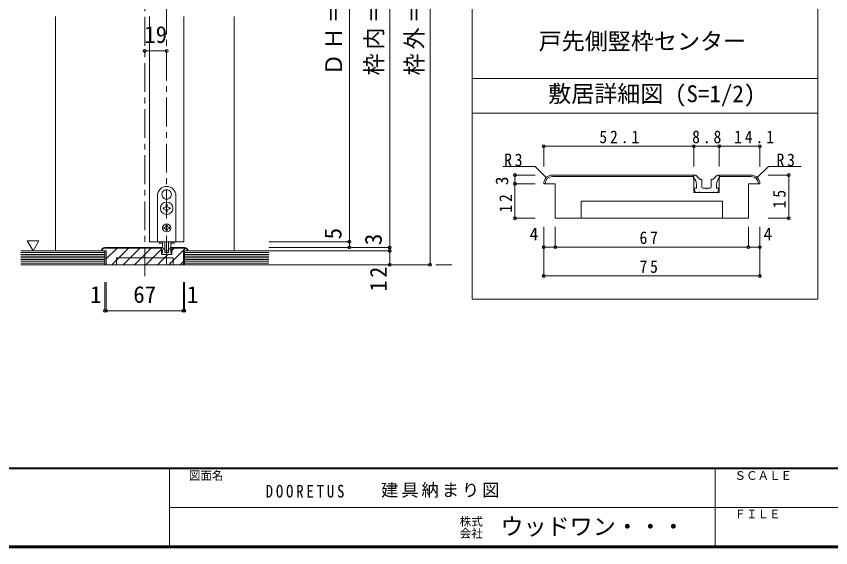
# Model space of a CAD drawing. Units: millimetres at full size, sheet at 1:5, with parts at other scales. Extents: x -957 to 993, y -689 to 708.
# Drawn here: x -115 to 591, y -689 to -228 of the extents above; entities that cross this region are included whole.
import ezdxf
from ezdxf.enums import TextEntityAlignment as Align

# ---------------------------------------------------------------- set-up
doc = ezdxf.new("R2010")
doc.units = ezdxf.units.MM
doc.header["$LTSCALE"] = 5
doc.header["$PDMODE"] = 32
doc.header["$PDSIZE"] = 2.5
doc.linetypes.add('CHAIN1', pattern=[8, 5, -1, 1, -1])
for name, color, linetype, lineweight in [('0-B_寸法', 7, 'Continuous', 9), ('F-0_補助線', 7, 'Continuous', 9), ('F-1_枠', 6, 'Continuous', 9)]:
    doc.layers.add(name, color=color, linetype=linetype, lineweight=lineweight)
doc.layers.add('F-A_文字', color=7, linetype='Continuous')
doc.styles.add('HG丸ｺﾞｼｯｸM-PRO', font='')
doc.styles.add('ＭＳ ゴシック', font='')
doc.styles.get('HG丸ｺﾞｼｯｸM-PRO').set_extended_font_data('HG丸ｺﾞｼｯｸM-PRO')
doc.styles.get('ＭＳ ゴシック').set_extended_font_data('MS Gothic')

msp = doc.modelspace()

# ---------------------------------------------------------------- linework, layer by layer
at = {"layer": '0-B_寸法', "linetype": 'CHAIN1'}
for p, q in [((-3.812, -453.593), (-3.812, 64.407)), ((15.188, -443.593), (15.188, -7.593)), ((-111.312, -443.593), (262.688, -443.593))]:
    msp.add_line(p, q, dxfattribs=at)
at = {"layer": '0-B_寸法'}
for p, q in [((280.188, 68.058), (280.188, -473.435)), ((243.688, 6.407), (243.688, -431.593)), ((208.688, -443.593), (208.688, -23.593)), ((173.688, -37.593), (173.688, -423.594)), ((-81.312, -228.094), (-81.312, -431.594)), ((0.188, -228.094), (0.188, -423.594)), ((30.188, -228.094), (30.188, -423.594)), ((73.688, -431.594), (73.688, -228.094)), ((580.188, -281.942), (280.188, -281.942)), ((580.188, -311.942), (280.188, -311.942)), ((342.304, -340.783), (342.304, -358.283)), ((342.304, -340.783), (472.554, -340.783)), ((472.554, -340.783), (494.554, -340.783)), ((472.554, -340.783), (472.554, -358.283)), ((494.554, -340.783), (529.804, -340.783)), ((494.554, -340.783), (494.554, -358.283)), ((529.804, -340.783), (529.804, -358.283)), ((334.804, -358.283), (306.767, -358.283)), ((344.501, -367.98), (334.804, -358.283)), ((317.304, -365.783), (317.304, -403.283)), ((317.304, -365.783), (334.804, -365.783)), ((349.804, -365.783), (472.554, -365.783)), ((349.804, -367.033), (472.554, -367.033)), ((472.554, -365.783), (472.554, -380.783)), ((477.709, -369.314), (474.545, -366.149)), ((489.399, -369.314), (492.563, -366.149)), ((494.804, -365.783), (493.447, -365.783)), ((494.554, -365.783), (522.304, -365.783)), ((494.554, -365.783), (494.554, -380.783)), ((494.554, -367.033), (522.304, -367.033)), ((494.804, -368.283), (494.804, -365.783)), ((554.804, -365.783), (537.091, -365.783)), ((554.804, -365.783), (554.804, -403.283)), ((317.304, -373.283), (334.804, -373.283)), ((474.804, -377.033), (474.804, -373.873)), ((478.24, -369.533), (479.054, -369.533)), ((479.554, -376.283), (479.554, -370.033)), ((487.554, -376.283), (487.554, -370.033)), ((488.868, -369.533), (488.054, -369.533)), ((492.304, -377.033), (492.304, -373.873)), ((15.089, -378.445), (15.188, -378.544)), ((15.287, -378.445), (15.188, -378.544)), ((472.554, -380.783), (494.554, -380.783)), ((474.804, -377.033), (473.304, -377.033)), ((489.304, -380.783), (477.804, -380.783)), ((480.304, -377.033), (482.804, -377.033)), ((482.804, -377.033), (483.554, -377.783)), ((483.554, -377.783), (484.304, -377.033)), ((484.304, -377.033), (486.804, -377.033)), ((489.804, -380.283), (489.304, -380.783)), ((490.304, -380.783), (489.804, -380.283)), ((490.304, -380.783), (493.054, -380.783)), ((492.304, -377.033), (493.804, -377.033)), ((493.054, -380.783), (494.269, -377.717)), ((7.188, -423.594), (7.188, -383.594)), ((11.546, -384.582), (11.681, -384.619)), ((11.645, -384.754), (11.681, -384.619)), ((18.831, -384.582), (18.696, -384.619)), ((18.732, -384.754), (18.696, -384.619)), ((23.188, -383.594), (23.188, -423.594)), ((374.804, -388.283), (497.304, -388.283)), ((374.804, -403.283), (374.804, -388.283)), ((497.304, -403.283), (497.304, -388.283)), ((12.988, -394.094), (12.038, -394.094)), ((12.038, -394.094), (12.038, -395.094)), ((12.038, -395.094), (12.988, -395.094)), ((14.688, -391.444), (14.688, -392.394)), ((15.688, -391.444), (14.688, -391.444)), ((15.688, -392.394), (15.688, -391.444)), ((18.338, -394.094), (17.388, -394.094)), ((17.388, -395.094), (18.338, -395.094)), ((18.338, -395.094), (18.338, -394.094)), ((15.688, -397.744), (15.688, -396.794)), ((14.688, -409.194), (15.688, -409.194)), ((14.688, -409.194), (14.688, -409.794)), ((15.688, -409.194), (15.688, -409.794)), ((317.304, -403.283), (334.804, -403.283)), ((519.804, -403.283), (352.304, -403.283)), ((554.804, -403.283), (537.091, -403.283)), ((13.388, -411.094), (12.788, -411.094)), ((12.788, -411.094), (12.788, -412.094)), ((12.788, -412.094), (13.388, -412.094)), ((14.688, -413.394), (14.688, -413.994)), ((15.688, -413.994), (14.688, -413.994)), ((15.688, -413.394), (15.688, -413.994)), ((16.988, -411.094), (17.588, -411.094)), ((342.304, -428.283), (342.304, -410.783)), ((352.304, -428.283), (352.304, -410.783)), ((519.804, -428.283), (519.804, -410.783)), ((529.804, -428.283), (529.804, -410.783)), ((-105.747, -422.78), (-100.747, -431.44)), ((-105.747, -422.78), (-95.747, -422.78)), ((-95.747, -422.78), (-100.747, -431.44)), ((0.188, -423.594), (30.188, -423.594)), ((23.188, -423.594), (7.188, -423.594)), ((8.588, -423.594), (8.588, -424.794)), ((11.688, -428.015), (11.688, -423.594)), ((13.688, -423.594), (13.688, -431.215)), ((16.688, -423.594), (16.688, -431.215)), ((18.688, -428.015), (18.688, -423.594)), ((21.788, -423.594), (21.788, -424.794)), ((173.688, -423.594), (103.688, -423.594)), ((173.688, -423.594), (173.688, -428.594)), ((-38.312, -428.593), (10.788, -428.593)), ((-38.312, -429.093), (10.788, -429.093)), ((-37.312, -438.557), (-27.849, -429.093)), ((-32.449, -443.593), (-17.949, -429.093)), ((-22.55, -443.593), (-8.05, -429.093)), ((-12.65, -443.593), (1.85, -429.093)), ((-2.751, -443.593), (10.788, -430.055)), ((8.588, -424.794), (11.721, -424.794)), ((10.688, -428.594), (11.231, -428.594)), ((10.688, -429.594), (10.688, -428.594)), ((10.788, -434.593), (10.788, -428.593)), ((12.85, -430.006), (11.585, -428.74)), ((13.062, -430.094), (13.388, -430.094)), ((13.588, -432.793), (13.588, -430.294)), ((16.788, -432.793), (16.788, -430.294)), ((17.314, -430.094), (16.988, -430.094)), ((17.048, -443.593), (31.434, -429.207)), ((17.526, -430.006), (18.792, -428.74)), ((18.656, -424.794), (21.788, -424.794)), ((30.688, -428.593), (19.588, -428.593)), ((30.688, -429.093), (19.588, -429.093)), ((19.588, -431.154), (21.649, -429.093)), ((208.688, -428.594), (103.688, -428.594)), ((342.304, -453.283), (342.304, -428.283)), ((342.304, -428.283), (529.804, -428.283)), ((529.804, -453.283), (529.804, -428.283)), ((-38.312, -431.594), (-111.312, -431.594)), ((-38.312, -433.094), (-111.312, -433.094)), ((-38.312, -434.594), (-111.312, -434.594)), ((-38.312, -436.094), (-111.312, -436.094)), ((-38.312, -437.594), (-111.312, -437.594)), ((-37.312, -431.593), (-41.312, -431.593)), ((-38.312, -443.593), (-38.312, -431.594)), ((-37.312, -443.593), (-37.312, -431.593)), ((-28.312, -437.593), (20.688, -437.593)), ((-28.312, -443.593), (-28.312, -437.593)), ((7.149, -443.593), (16.149, -434.593)), ((11.388, -434.593), (10.902, -433.367)), ((11.688, -433.093), (11.088, -433.093)), ((12.488, -434.593), (11.388, -434.593)), ((11.688, -433.093), (11.688, -431.83)), ((12.488, -434.593), (12.688, -434.393)), ((12.688, -434.393), (12.888, -434.593)), ((17.488, -434.593), (12.888, -434.593)), ((16.388, -431.515), (13.988, -431.515)), ((15.188, -433.393), (15.488, -433.093)), ((15.488, -433.093), (16.488, -433.093)), ((17.688, -434.393), (17.488, -434.593)), ((17.888, -434.593), (17.688, -434.393)), ((17.888, -434.593), (18.988, -434.593)), ((18.688, -433.093), (18.688, -431.83)), ((18.688, -433.093), (19.288, -433.093)), ((18.988, -434.593), (19.474, -433.367)), ((20.688, -443.593), (20.688, -437.593)), ((33.688, -431.593), (29.688, -431.593)), ((29.688, -443.593), (29.688, -431.593)), ((30.688, -443.593), (30.688, -431.594)), ((30.688, -431.594), (103.688, -431.594)), ((30.688, -433.094), (103.688, -433.094)), ((30.688, -434.594), (103.688, -434.594)), ((30.688, -436.094), (103.688, -436.094)), ((30.688, -437.594), (103.688, -437.594)), ((208.688, -431.593), (103.688, -431.593)), ((243.688, -443.593), (243.688, -431.593)), ((-38.312, -439.094), (-111.312, -439.094)), ((-38.312, -440.594), (-111.312, -440.594)), ((-38.312, -442.094), (-111.312, -442.094)), ((-38.312, -443.594), (-111.312, -443.594)), ((-37.312, -443.593), (29.688, -443.593)), ((26.948, -443.593), (29.688, -440.853)), ((30.688, -439.094), (103.688, -439.094)), ((30.688, -440.594), (103.688, -440.594)), ((30.688, -442.094), (103.688, -442.094)), ((30.688, -443.594), (103.688, -443.594)), ((243.688, -443.593), (103.688, -443.593)), ((342.304, -453.283), (529.804, -453.283))]:
    msp.add_line(p, q, dxfattribs=at)
at = {"layer": '0-B_寸法', "color": 4}
for p, q in [((-3.812, -258.094), (15.188, -258.094)), ((-38.312, -483.593), (-38.312, -458.593)), ((-37.312, -483.593), (-37.312, -458.593)), ((29.688, -483.593), (29.688, -458.593)), ((30.688, -483.593), (30.688, -458.593)), ((-38.312, -483.593), (-37.312, -483.593)), ((-37.312, -483.593), (29.688, -483.593)), ((29.688, -483.593), (30.688, -483.593))]:
    msp.add_line(p, q, dxfattribs=at)
at = {"layer": '0-B_寸法'}
for points in [[(580.188, 68.058), (580.188, -473.435), (280.188, -473.435)], [(527.607, -367.98), (537.304, -358.283), (565.545, -358.283)], [(472.304, -368.283), (472.304, -365.783), (473.661, -365.783)], [(352.304, -403.283), (352.304, -373.283), (342.304, -373.283)], [(519.804, -403.283), (519.804, -373.283), (529.804, -373.283)], [(476.804, -380.783), (474.054, -380.783), (472.839, -377.717)], [(476.804, -380.783), (477.304, -380.283), (477.804, -380.783)], [(14.688, -396.794), (14.688, -397.744), (15.688, -397.744)], [(17.588, -411.094), (17.588, -412.094), (16.988, -412.094)], [(10.788, -434.593), (19.588, -434.593), (19.588, -428.593)], [(19.688, -429.594), (19.688, -428.594), (19.145, -428.594)], [(13.888, -433.093), (14.888, -433.093), (15.188, -433.393)]]:
    msp.add_lwpolyline(points, dxfattribs=at)
for centre, radius in [((15.188, -394.594), 5.35), ((15.188, -411.594), 3.5)]:
    msp.add_circle(centre, radius, dxfattribs=at)
for centre, radius, start, end in [((349.804, -373.283), 7.5, 90, 180), ((349.804, -373.283), 6.25, 90, 180), ((473.661, -367.033), 1.25, 45, 90), ((493.447, -367.033), 1.25, 90, 135), ((522.304, -373.283), 7.5, 0, 90), ((522.304, -373.283), 6.25, 0, 90), ((467.304, -373.873), 7.5, 0, 48.19), ((478.24, -368.783), 0.75, 225, 270), ((479.054, -370.033), 0.5, 0, 90), ((488.054, -370.033), 0.5, 90, 180), ((488.868, -368.783), 0.75, 270, 315), ((499.804, -373.873), 7.5, 131.81, 180), ((15.188, -383.594), 8, 0, 180), ((15.188, -382.594), 4.15, 91.3645, 208.6355), ((15.188, -382.594), 4.15, 331.3645, 88.6355), ((473.304, -377.533), 0.5, 90, 201.616), ((480.304, -376.283), 0.75, 180, 270), ((486.804, -376.283), 0.75, 270, 0), ((493.804, -377.533), 0.5, 338.384, 90), ((15.188, -382.594), 4.15, 211.3645, 328.6355), ((12.988, -392.394), 1.7, 270, 0), ((12.988, -396.794), 1.7, 0, 90), ((17.388, -392.394), 1.7, 180, 270), ((17.388, -396.794), 1.7, 90, 180), ((13.388, -409.794), 1.3, 270, 0), ((13.388, -413.394), 1.3, 0, 90), ((16.988, -409.794), 1.3, 180, 270), ((16.988, -413.394), 1.3, 90, 180), ((-38.312, -431.593), 3, 90, 180), ((-38.312, -431.593), 2.5, 90.0008, 180), ((8.688, -431.83), 3, 0, 48.19), ((11.231, -429.094), 0.5, 45, 90), ((13.688, -428.015), 2, 180, 264.78409), ((13.062, -429.794), 0.3, 225, 270), ((13.388, -430.294), 0.2, 0, 90), ((13.488, -430.206), 0.2, 0, 84.78409), ((16.888, -430.206), 0.2, 95.21591, 180), ((16.988, -430.294), 0.2, 90, 180), ((16.688, -428.015), 2, 275.21591, 0), ((17.314, -429.794), 0.3, 270, 315), ((21.688, -431.83), 3, 131.81, 180), ((19.145, -429.094), 0.5, 90, 135), ((30.688, -431.593), 3, 0, 90), ((30.688, -431.593), 2.5, 0, 90), ((11.088, -433.293), 0.2, 90, 201.616), ((13.888, -432.793), 0.3, 180, 270), ((13.988, -431.215), 0.3, 180, 270), ((16.388, -431.215), 0.3, 270, 0), ((16.488, -432.793), 0.3, 270, 0), ((19.288, -433.293), 0.2, 338.384, 90)]:
    msp.add_arc(centre, radius, start, end, dxfattribs=at)
for p in [(-3.812, -258.094), (15.188, -258.094), (342.304, -340.783), (472.554, -340.783), (494.554, -340.783), (529.804, -340.783), (317.304, -365.783), (554.804, -365.783), (317.304, -373.283), (317.304, -403.283), (554.804, -403.283), (173.688, -423.594), (173.688, -428.594), (208.688, -428.594), (208.688, -431.593), (342.304, -428.283), (352.304, -428.283), (519.804, -428.283), (529.804, -428.283), (208.688, -443.593), (243.688, -443.593), (342.304, -453.283), (529.804, -453.283), (-38.312, -483.593), (-37.312, -483.593), (29.688, -483.593), (30.688, -483.593)]:
    msp.add_point(p, dxfattribs=at)
at = {"layer": 'F-0_補助線'}
msp.add_line((491.115, -620.732), (491.115, -687.398), dxfattribs=at)
at = {"layer": 'F-1_枠'}
for p, q in [((992.782, -619.898), (-957.218, -619.898)), ((992.782, -620.731), (-957.218, -620.731)), ((17.782, -620.731), (17.782, -687.398)), ((491.115, -620.731), (491.115, -687.398)), ((17.782, -654.065), (991.115, -654.066)), ((992.782, -687.398), (-957.218, -687.398)), ((992.782, -688.231), (-957.218, -688.231)), ((992.782, -689.065), (-957.218, -689.065))]:
    msp.add_line(p, q, dxfattribs=at)

# ---------------------------------------------------------------- texts
at = {"layer": '0-B_寸法', "style": 'ＭＳ ゴシック'}
for s, height, p in [('19', 14.66, (-4.312, -255.594)), ('戸先側竪枠センター', 14.66, (337.924, -261.341)), ('敷居詳細図 (S=1/2)', 14.66, (346.179, -306.942)), ('4', 11, (330.017, -425.783)), ('4', 11, (532.992, -425.783)), ('1', 14.66, (-51.282, -481.093)), ('67', 14.66, (-13.812, -481.093)), ('1', 14.66, (32.76, -481.093))]:
    msp.add_text(s, height=height, dxfattribs=at).set_placement(p, align=Align.BOTTOM_LEFT)
for s, height, p in [('3', 11, (314.804, -374.533)), ('5', 14.66, (171.188, -421.594)), ('3', 14.66, (206.188, -426.594))]:
    msp.add_text(s, height=height, rotation=90, dxfattribs=at).set_placement(p, align=Align.BOTTOM_LEFT)
at = {"layer": '0-B_寸法', "attachment_point": 7, "rotation": 90, "style": 'ＭＳ ゴシック'}
for s, insert, char_height in [('\\T1.19;\\W0.95;ＤＨ＝1,983', (171.188, -279.344), 14.66), ('\\T1.19;\\W0.95;枠内＝2,002', (206.188, -279.344), 14.66), ('\\T1.19;\\W0.95;枠外＝2,047', (241.188, -279.344), 14.66), ('\\T1.36;\\W0.9;15', (552.304, -394.533), 11), ('\\T1.36;\\W0.9;12', (314.804, -398.283), 11), ('\\T1.27;\\W0.95;12', (206.188, -466.843), 14.66)]:
    msp.add_mtext(s, dxfattribs=dict(at, insert=insert, char_height=char_height))
at = {"layer": '0-B_寸法', "char_height": 11, "attachment_point": 7, "style": 'ＭＳ ゴシック'}
for s, insert in [('\\T1.38;\\W0.9;52.1', (390.554, -338.283)), ('\\T1.38;\\W0.9;8.8', (471.054, -338.283)), ('\\T1.38;\\W0.9;14.1', (507.459, -338.283)), ('\\T1.36;\\W0.9;R3', (308.017, -358.283)), ('\\T1.36;\\W0.9;R3', (544.295, -358.283)), ('\\T1.36;\\W0.9;67', (425.429, -425.783)), ('\\T1.36;\\W0.9;75', (425.429, -450.783))]:
    msp.add_mtext(s, dxfattribs=dict(at, insert=insert))
at = {"layer": 'F-0_補助線', "style": 'ＭＳ ゴシック'}
for s, p in [('ＳＣＡＬＥ', (507.782, -632.398)), ('ＦＩＬＥ', (507.782, -665.732))]:
    msp.add_text(s, height=7.331, dxfattribs=at).set_placement(p, align=Align.BOTTOM_LEFT)
at = {"layer": 'F-0_補助線', "insert": (101.115, -645.731), "char_height": 11, "attachment_point": 7, "style": 'ＭＳ ゴシック'}
msp.add_mtext('\\T1.39;\\W0.85;DOORETUS', dxfattribs=at)
at = {"layer": 'F-1_枠', "color": 7, "style": 'HG丸ｺﾞｼｯｸM-PRO'}
for s, height, p in [('株式', 7.331, (269.449, -672.232)), ('ウッドワン・・・', 14.66, (304.825, -682.398)), ('会社', 7.331, (269.449, -682.565))]:
    msp.add_text(s, height=height, dxfattribs=at).set_placement(p, align=Align.BOTTOM_LEFT)
at = {"layer": 'F-A_文字', "style": 'ＭＳ ゴシック'}
msp.add_text('図面名', height=7.331, dxfattribs=at).set_placement((34.449, -632.398), align=Align.BOTTOM_LEFT)
at = {"layer": 'F-A_文字', "insert": (201.115, -645.731), "char_height": 11, "attachment_point": 7, "style": 'ＭＳ ゴシック'}
msp.add_mtext('\\T1.17;建具納まり図', dxfattribs=at)

doc.saveas('drawing.dxf')
